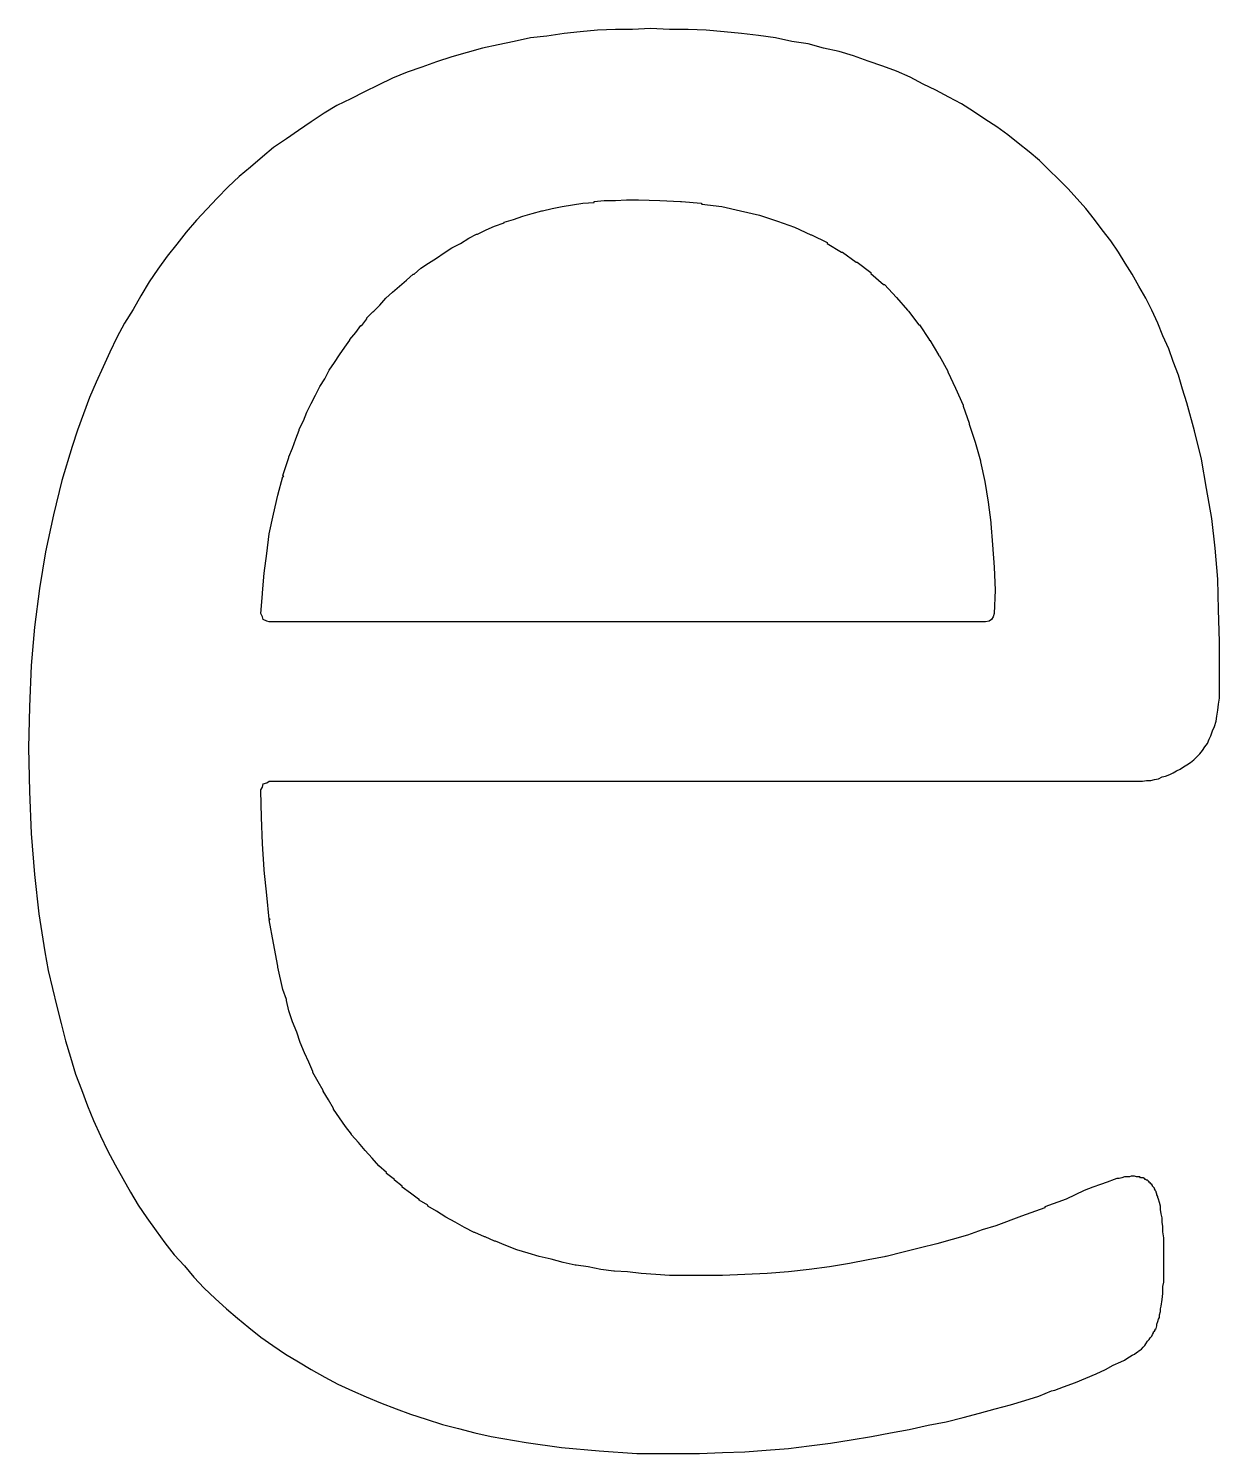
# Model space of a CAD drawing. Extents: x 114 to 420, y -150 to -26.
# Drawn here: x 127.477 to 128.867, y -147.292 to -145.628 of the extents above; entities that cross this region are included whole.
import ezdxf

# ---------------------------------------------------------------- set-up
doc = ezdxf.new("R2010")
doc.units = 0
doc.layers.add('BLACK', color=7, linetype='CONTINUOUS')

msp = doc.modelspace()

# ---------------------------------------------------------------- linework, layer by layer
at = {"layer": 'BLACK', "linetype": 'CONTINUOUS'}
for p, q in [((128.121, -145.632), (128.102, -145.634)), ((128.141, -145.63), (128.121, -145.632)), ((128.162, -145.629), (128.141, -145.63)), ((128.182, -145.629), (128.162, -145.629)), ((128.203, -145.628), (128.182, -145.629)), ((128.225, -145.629), (128.203, -145.628)), ((128.247, -145.629), (128.225, -145.629)), ((128.268, -145.63), (128.247, -145.629)), ((128.289, -145.632), (128.268, -145.63)), ((128.309, -145.634), (128.289, -145.632)), ((128.025, -145.647), (128.007, -145.651)), ((128.044, -145.643), (128.025, -145.647)), ((128.063, -145.639), (128.044, -145.643)), ((128.082, -145.637), (128.063, -145.639)), ((128.102, -145.634), (128.082, -145.637)), ((128.329, -145.636), (128.309, -145.634)), ((128.349, -145.639), (128.329, -145.636)), ((128.368, -145.643), (128.349, -145.639)), ((128.387, -145.646), (128.368, -145.643)), ((128.405, -145.651), (128.387, -145.646)), ((127.971, -145.661), (127.953, -145.667)), ((127.989, -145.656), (127.971, -145.661)), ((128.007, -145.651), (127.989, -145.656)), ((128.423, -145.655), (128.405, -145.651)), ((128.44, -145.66), (128.423, -145.655)), ((128.457, -145.666), (128.44, -145.66)), ((128.474, -145.672), (128.457, -145.666)), ((127.919, -145.679), (127.902, -145.686)), ((127.936, -145.673), (127.919, -145.679)), ((127.953, -145.667), (127.936, -145.673)), ((128.49, -145.678), (128.474, -145.672)), ((128.506, -145.685), (128.49, -145.678)), ((127.885, -145.694), (127.869, -145.702)), ((127.902, -145.686), (127.885, -145.694)), ((128.521, -145.693), (128.506, -145.685)), ((128.536, -145.7), (128.521, -145.693)), ((127.853, -145.71), (127.837, -145.718)), ((127.869, -145.702), (127.853, -145.71)), ((128.551, -145.708), (128.536, -145.7)), ((128.566, -145.716), (128.551, -145.708)), ((128.58, -145.725), (128.566, -145.716)), ((127.822, -145.727), (127.807, -145.737)), ((127.837, -145.718), (127.822, -145.727)), ((128.593, -145.734), (128.58, -145.725)), ((127.792, -145.747), (127.778, -145.757)), ((127.807, -145.737), (127.792, -145.747)), ((128.607, -145.743), (128.593, -145.734)), ((128.62, -145.752), (128.607, -145.743)), ((127.778, -145.757), (127.763, -145.767)), ((128.632, -145.762), (128.62, -145.752)), ((128.645, -145.772), (128.632, -145.762)), ((127.75, -145.778), (127.736, -145.79)), ((127.763, -145.767), (127.75, -145.778)), ((128.657, -145.782), (128.645, -145.772)), ((128.668, -145.793), (128.657, -145.782)), ((127.736, -145.79), (127.723, -145.801)), ((128.679, -145.804), (128.668, -145.793)), ((127.71, -145.813), (127.697, -145.826)), ((127.723, -145.801), (127.71, -145.813)), ((128.69, -145.815), (128.679, -145.804)), ((128.701, -145.827), (128.69, -145.815)), ((127.697, -145.826), (127.685, -145.839)), ((128.112, -145.834), (128.124, -145.832)), ((128.124, -145.832), (128.137, -145.831)), ((128.124, -145.832), (128.124, -145.832)), ((128.124, -145.832), (128.124, -145.832)), ((128.137, -145.83), (128.149, -145.829)), ((128.137, -145.831), (128.137, -145.83)), ((128.137, -145.831), (128.137, -145.831)), ((128.149, -145.829), (128.149, -145.829)), ((128.149, -145.829), (128.149, -145.829)), ((128.149, -145.829), (128.162, -145.829)), ((128.162, -145.829), (128.175, -145.828)), ((128.162, -145.829), (128.162, -145.829)), ((128.162, -145.829), (128.162, -145.829)), ((128.175, -145.828), (128.175, -145.828)), ((128.175, -145.828), (128.175, -145.828)), ((128.175, -145.828), (128.188, -145.828)), ((128.188, -145.828), (128.188, -145.828)), ((128.188, -145.828), (128.189, -145.828)), ((128.189, -145.828), (128.214, -145.829)), ((128.214, -145.829), (128.214, -145.829)), ((128.214, -145.829), (128.214, -145.829)), ((128.214, -145.829), (128.238, -145.83)), ((128.238, -145.83), (128.239, -145.83)), ((128.239, -145.83), (128.239, -145.83)), ((128.239, -145.83), (128.262, -145.832)), ((128.262, -145.832), (128.263, -145.833)), ((128.711, -145.838), (128.701, -145.827)), ((127.685, -145.839), (127.673, -145.852)), ((128.043, -145.851), (128.054, -145.847)), ((128.054, -145.847), (128.065, -145.844)), ((128.054, -145.847), (128.054, -145.847)), ((128.054, -145.847), (128.054, -145.847)), ((128.065, -145.844), (128.076, -145.841)), ((128.065, -145.844), (128.065, -145.844)), ((128.065, -145.844), (128.065, -145.844)), ((128.076, -145.841), (128.077, -145.841)), ((128.077, -145.841), (128.088, -145.838)), ((128.077, -145.841), (128.077, -145.841)), ((128.088, -145.838), (128.1, -145.836)), ((128.088, -145.838), (128.088, -145.838)), ((128.088, -145.838), (128.088, -145.838)), ((128.1, -145.836), (128.112, -145.834)), ((128.1, -145.836), (128.1, -145.836)), ((128.1, -145.836), (128.1, -145.836)), ((128.112, -145.834), (128.112, -145.834)), ((128.112, -145.834), (128.112, -145.834)), ((128.263, -145.833), (128.263, -145.833)), ((128.263, -145.833), (128.286, -145.836)), ((128.286, -145.836), (128.286, -145.836)), ((128.286, -145.836), (128.286, -145.836)), ((128.286, -145.836), (128.308, -145.841)), ((128.308, -145.841), (128.308, -145.841)), ((128.308, -145.841), (128.308, -145.841)), ((128.308, -145.841), (128.33, -145.846)), ((128.33, -145.846), (128.33, -145.846)), ((128.33, -145.846), (128.33, -145.846)), ((128.33, -145.846), (128.351, -145.853)), ((128.721, -145.851), (128.711, -145.838)), ((127.661, -145.866), (127.65, -145.88)), ((127.673, -145.852), (127.661, -145.866)), ((128.001, -145.868), (128.011, -145.863)), ((128.011, -145.863), (128.021, -145.859)), ((128.011, -145.863), (128.011, -145.863)), ((128.011, -145.863), (128.011, -145.863)), ((128.021, -145.859), (128.032, -145.855)), ((128.021, -145.859), (128.021, -145.859)), ((128.021, -145.859), (128.021, -145.859)), ((128.032, -145.854), (128.043, -145.851)), ((128.032, -145.855), (128.032, -145.854)), ((128.032, -145.855), (128.032, -145.855)), ((128.043, -145.851), (128.043, -145.851)), ((128.043, -145.851), (128.043, -145.851)), ((128.351, -145.853), (128.351, -145.853)), ((128.351, -145.853), (128.351, -145.853)), ((128.351, -145.853), (128.371, -145.86)), ((128.371, -145.86), (128.371, -145.86)), ((128.371, -145.86), (128.371, -145.86)), ((128.371, -145.86), (128.39, -145.869)), ((128.73, -145.863), (128.721, -145.851)), ((128.74, -145.876), (128.73, -145.863)), ((127.65, -145.88), (127.639, -145.894)), ((127.971, -145.884), (127.981, -145.879)), ((127.981, -145.879), (127.991, -145.873)), ((127.981, -145.879), (127.981, -145.879)), ((127.981, -145.879), (127.981, -145.879)), ((127.991, -145.873), (128, -145.868)), ((127.991, -145.873), (127.991, -145.873)), ((127.991, -145.873), (127.991, -145.873)), ((128, -145.868), (128.001, -145.868)), ((128.001, -145.868), (128.001, -145.868)), ((128.39, -145.869), (128.39, -145.869)), ((128.39, -145.869), (128.391, -145.869)), ((128.391, -145.869), (128.409, -145.878)), ((128.409, -145.878), (128.409, -145.879)), ((128.409, -145.879), (128.409, -145.879)), ((128.409, -145.879), (128.426, -145.889)), ((128.749, -145.889), (128.74, -145.876)), ((127.639, -145.894), (127.628, -145.909)), ((127.944, -145.902), (127.953, -145.896)), ((127.953, -145.896), (127.962, -145.89)), ((127.953, -145.896), (127.953, -145.896)), ((127.953, -145.896), (127.953, -145.896)), ((127.962, -145.89), (127.971, -145.884)), ((127.962, -145.89), (127.962, -145.89)), ((127.962, -145.89), (127.962, -145.89)), ((127.971, -145.884), (127.971, -145.884)), ((127.971, -145.884), (127.971, -145.884)), ((128.426, -145.889), (128.427, -145.889)), ((128.427, -145.889), (128.427, -145.889)), ((128.427, -145.889), (128.443, -145.901)), ((128.757, -145.902), (128.749, -145.889)), ((127.628, -145.909), (127.618, -145.924)), ((127.918, -145.922), (127.926, -145.915)), ((127.926, -145.915), (127.927, -145.915)), ((127.927, -145.915), (127.935, -145.908)), ((127.927, -145.915), (127.927, -145.915)), ((127.935, -145.908), (127.944, -145.902)), ((127.935, -145.908), (127.935, -145.908)), ((127.935, -145.908), (127.935, -145.908)), ((127.944, -145.902), (127.944, -145.902)), ((127.944, -145.902), (127.944, -145.902)), ((128.443, -145.901), (128.444, -145.901)), ((128.444, -145.901), (128.444, -145.901)), ((128.444, -145.901), (128.46, -145.913)), ((128.46, -145.913), (128.46, -145.914)), ((128.46, -145.914), (128.46, -145.914)), ((128.46, -145.914), (128.475, -145.927)), ((128.765, -145.915), (128.757, -145.902)), ((128.773, -145.929), (128.765, -145.915)), ((127.618, -145.924), (127.608, -145.94)), ((127.902, -145.936), (127.91, -145.929)), ((127.91, -145.929), (127.918, -145.922)), ((127.91, -145.929), (127.91, -145.929)), ((127.91, -145.929), (127.91, -145.929)), ((127.918, -145.922), (127.918, -145.922)), ((127.918, -145.922), (127.918, -145.922)), ((128.475, -145.927), (128.475, -145.927)), ((128.475, -145.927), (128.476, -145.927)), ((128.476, -145.927), (128.49, -145.942)), ((128.781, -145.943), (128.773, -145.929)), ((127.608, -145.94), (127.599, -145.956)), ((127.887, -145.951), (127.894, -145.943)), ((127.894, -145.943), (127.902, -145.936)), ((127.894, -145.943), (127.894, -145.943)), ((127.894, -145.943), (127.894, -145.943)), ((127.902, -145.936), (127.902, -145.936)), ((127.902, -145.936), (127.902, -145.936)), ((128.49, -145.942), (128.49, -145.942)), ((128.49, -145.942), (128.49, -145.942)), ((128.49, -145.942), (128.503, -145.957)), ((128.788, -145.957), (128.781, -145.943)), ((127.599, -145.956), (127.589, -145.972)), ((127.872, -145.966), (127.879, -145.959)), ((127.872, -145.967), (127.872, -145.966)), ((127.879, -145.959), (127.88, -145.958)), ((127.879, -145.959), (127.879, -145.959)), ((127.88, -145.958), (127.887, -145.951)), ((127.887, -145.951), (127.887, -145.951)), ((127.887, -145.951), (127.887, -145.951)), ((128.503, -145.957), (128.504, -145.958)), ((128.504, -145.958), (128.504, -145.958)), ((128.504, -145.958), (128.516, -145.974)), ((128.795, -145.972), (128.788, -145.957)), ((127.589, -145.972), (127.58, -145.989)), ((127.859, -145.983), (127.865, -145.975)), ((127.865, -145.975), (127.865, -145.975)), ((127.865, -145.975), (127.866, -145.975)), ((127.866, -145.975), (127.872, -145.967)), ((127.872, -145.967), (127.872, -145.967)), ((128.516, -145.974), (128.516, -145.974)), ((128.516, -145.974), (128.517, -145.974)), ((128.517, -145.974), (128.528, -145.991)), ((128.801, -145.987), (128.795, -145.972)), ((127.58, -145.989), (127.572, -146.006)), ((127.846, -146), (127.852, -145.992)), ((127.852, -145.991), (127.859, -145.983)), ((127.852, -145.992), (127.852, -145.991)), ((127.852, -145.992), (127.852, -145.992)), ((127.859, -145.983), (127.859, -145.983)), ((127.859, -145.983), (127.859, -145.983)), ((128.528, -145.991), (128.528, -145.992)), ((128.528, -145.992), (128.529, -145.992)), ((128.529, -145.992), (128.539, -146.009)), ((128.808, -146.002), (128.801, -145.987)), ((127.572, -146.006), (127.564, -146.023)), ((127.834, -146.018), (127.84, -146.009)), ((127.84, -146.009), (127.846, -146)), ((127.84, -146.009), (127.84, -146.009)), ((127.84, -146.009), (127.84, -146.009)), ((127.846, -146), (127.846, -146)), ((127.846, -146), (127.846, -146)), ((128.539, -146.009), (128.539, -146.01)), ((128.539, -146.01), (128.54, -146.01)), ((128.54, -146.01), (128.55, -146.028)), ((128.813, -146.017), (128.808, -146.002)), ((127.564, -146.023), (127.556, -146.041)), ((127.823, -146.037), (127.828, -146.027)), ((127.828, -146.027), (127.834, -146.018)), ((127.828, -146.027), (127.828, -146.027)), ((127.828, -146.027), (127.828, -146.027)), ((127.834, -146.018), (127.834, -146.018)), ((127.834, -146.018), (127.834, -146.018)), ((128.55, -146.028), (128.55, -146.028)), ((128.55, -146.028), (128.55, -146.029)), ((128.55, -146.029), (128.559, -146.048)), ((128.819, -146.033), (128.813, -146.017)), ((127.556, -146.041), (127.548, -146.059)), ((127.812, -146.056), (127.817, -146.046)), ((127.817, -146.046), (127.823, -146.037)), ((127.817, -146.046), (127.817, -146.046)), ((127.817, -146.046), (127.817, -146.046)), ((127.823, -146.037), (127.823, -146.037)), ((127.823, -146.037), (127.823, -146.037)), ((128.559, -146.048), (128.559, -146.048)), ((128.559, -146.048), (128.559, -146.048)), ((128.559, -146.048), (128.568, -146.068)), ((128.824, -146.049), (128.819, -146.033)), ((128.829, -146.065), (128.824, -146.049)), ((127.548, -146.059), (127.541, -146.078)), ((127.807, -146.066), (127.812, -146.056)), ((127.812, -146.056), (127.812, -146.056)), ((127.812, -146.056), (127.812, -146.056)), ((128.838, -146.098), (128.829, -146.065)), ((127.541, -146.078), (127.534, -146.097)), ((127.798, -146.086), (127.802, -146.076)), ((127.802, -146.076), (127.807, -146.066)), ((127.802, -146.076), (127.802, -146.076)), ((127.802, -146.076), (127.802, -146.076)), ((127.807, -146.066), (127.807, -146.066)), ((127.807, -146.066), (127.807, -146.066)), ((128.568, -146.068), (128.568, -146.068)), ((128.568, -146.068), (128.568, -146.069)), ((128.568, -146.069), (128.575, -146.089)), ((127.534, -146.097), (127.528, -146.116)), ((127.789, -146.107), (127.793, -146.097)), ((127.793, -146.096), (127.798, -146.086)), ((127.793, -146.097), (127.793, -146.096)), ((127.793, -146.096), (127.793, -146.096)), ((127.798, -146.086), (127.798, -146.086)), ((127.798, -146.086), (127.798, -146.086)), ((128.575, -146.089), (128.575, -146.089)), ((128.575, -146.089), (128.575, -146.09)), ((128.575, -146.09), (128.582, -146.111)), ((128.846, -146.131), (128.838, -146.098)), ((127.785, -146.118), (127.789, -146.107)), ((127.789, -146.107), (127.789, -146.107)), ((127.789, -146.107), (127.789, -146.107)), ((128.582, -146.111), (128.582, -146.111)), ((128.582, -146.111), (128.582, -146.111)), ((128.582, -146.111), (128.588, -146.133)), ((127.528, -146.116), (127.516, -146.156)), ((127.774, -146.15), (127.781, -146.129)), ((127.781, -146.128), (127.785, -146.118)), ((127.781, -146.129), (127.781, -146.128)), ((127.781, -146.129), (127.781, -146.129)), ((127.785, -146.118), (127.785, -146.118)), ((127.785, -146.118), (127.785, -146.118)), ((128.852, -146.165), (128.846, -146.131)), ((128.588, -146.133), (128.588, -146.134)), ((128.588, -146.134), (128.588, -146.134)), ((128.588, -146.134), (128.593, -146.157)), ((127.516, -146.156), (127.506, -146.196)), ((127.768, -146.173), (127.774, -146.151)), ((127.775, -146.151), (127.774, -146.15)), ((127.774, -146.151), (127.775, -146.151)), ((128.593, -146.157), (128.593, -146.157)), ((128.593, -146.157), (128.593, -146.157)), ((128.593, -146.157), (128.597, -146.181)), ((128.858, -146.2), (128.852, -146.165)), ((127.763, -146.195), (127.768, -146.173)), ((127.768, -146.173), (127.768, -146.173)), ((127.768, -146.173), (127.768, -146.173)), ((128.597, -146.181), (128.597, -146.181)), ((128.597, -146.181), (128.597, -146.181)), ((128.597, -146.181), (128.6, -146.205)), ((127.506, -146.196), (127.497, -146.239)), ((127.758, -146.218), (127.763, -146.195)), ((127.763, -146.195), (127.763, -146.195)), ((127.763, -146.195), (127.763, -146.195)), ((128.6, -146.205), (128.6, -146.206)), ((128.6, -146.206), (128.6, -146.206)), ((128.6, -146.206), (128.602, -146.231)), ((128.862, -146.235), (128.858, -146.2)), ((127.755, -146.241), (127.758, -146.218)), ((127.758, -146.218), (127.758, -146.218)), ((127.758, -146.218), (127.758, -146.218)), ((128.602, -146.231), (128.602, -146.231)), ((128.602, -146.231), (128.602, -146.231)), ((128.602, -146.231), (128.604, -146.257)), ((127.497, -146.239), (127.49, -146.282)), ((127.752, -146.264), (127.755, -146.241)), ((127.755, -146.241), (127.755, -146.241)), ((127.755, -146.241), (127.755, -146.241)), ((128.865, -146.271), (128.862, -146.235)), ((127.75, -146.287), (127.752, -146.264)), ((127.752, -146.264), (127.752, -146.264)), ((127.752, -146.264), (127.752, -146.264)), ((128.604, -146.257), (128.604, -146.257)), ((128.604, -146.257), (128.604, -146.257)), ((128.604, -146.257), (128.605, -146.284)), ((127.49, -146.282), (127.484, -146.327)), ((128.866, -146.307), (128.865, -146.271)), ((127.748, -146.311), (127.75, -146.288)), ((127.75, -146.288), (127.75, -146.287)), ((127.75, -146.287), (127.75, -146.287)), ((128.605, -146.284), (128.604, -146.311)), ((128.605, -146.284), (128.605, -146.284)), ((128.605, -146.284), (128.605, -146.284)), ((127.75, -146.315), (127.748, -146.311)), ((127.748, -146.311), (127.748, -146.311)), ((127.748, -146.311), (127.748, -146.311)), ((127.751, -146.318), (127.75, -146.315)), ((128.603, -146.315), (128.601, -146.318)), ((128.604, -146.311), (128.603, -146.315)), ((128.867, -146.344), (128.866, -146.307)), ((127.484, -146.327), (127.48, -146.372)), ((127.755, -146.32), (127.751, -146.318)), ((127.751, -146.318), (127.751, -146.318)), ((127.751, -146.318), (127.751, -146.318)), ((127.758, -146.321), (127.755, -146.32)), ((127.758, -146.321), (127.758, -146.321)), ((128.594, -146.321), (127.758, -146.321)), ((127.758, -146.321), (127.758, -146.321)), ((128.598, -146.32), (128.594, -146.321)), ((128.601, -146.318), (128.598, -146.32)), ((128.601, -146.318), (128.601, -146.318)), ((128.601, -146.318), (128.601, -146.318)), ((128.867, -146.395), (128.867, -146.344)), ((127.48, -146.372), (127.478, -146.42)), ((128.867, -146.403), (128.867, -146.395)), ((128.867, -146.395), (128.867, -146.395)), ((128.866, -146.417), (128.867, -146.41)), ((128.867, -146.41), (128.867, -146.403)), ((127.478, -146.42), (127.477, -146.468)), ((128.863, -146.437), (128.864, -146.431)), ((128.864, -146.431), (128.865, -146.424)), ((128.865, -146.424), (128.866, -146.417)), ((128.857, -146.454), (128.859, -146.448)), ((128.859, -146.448), (128.861, -146.443)), ((128.861, -146.443), (128.863, -146.437)), ((128.85, -146.467), (128.853, -146.463)), ((128.853, -146.463), (128.855, -146.458)), ((128.855, -146.458), (128.857, -146.454)), ((127.477, -146.468), (127.478, -146.519)), ((128.837, -146.482), (128.841, -146.478)), ((128.841, -146.478), (128.844, -146.475)), ((128.844, -146.475), (128.847, -146.471)), ((128.847, -146.471), (128.85, -146.467)), ((128.809, -146.499), (128.813, -146.497)), ((128.813, -146.497), (128.817, -146.495)), ((128.817, -146.495), (128.821, -146.493)), ((128.821, -146.493), (128.825, -146.49)), ((128.825, -146.49), (128.829, -146.488)), ((128.829, -146.488), (128.833, -146.485)), ((128.833, -146.485), (128.837, -146.482)), ((127.748, -146.517), (127.75, -146.514)), ((127.75, -146.514), (127.751, -146.51)), ((127.751, -146.51), (127.755, -146.509)), ((127.751, -146.51), (127.751, -146.51)), ((127.751, -146.51), (127.751, -146.51)), ((127.755, -146.509), (127.758, -146.507)), ((127.758, -146.507), (127.758, -146.507)), ((127.758, -146.507), (127.758, -146.507)), ((127.758, -146.507), (128.767, -146.507)), ((128.767, -146.507), (128.772, -146.507)), ((128.772, -146.507), (128.777, -146.507)), ((128.777, -146.507), (128.782, -146.506)), ((128.782, -146.506), (128.787, -146.506)), ((128.787, -146.506), (128.791, -146.505)), ((128.791, -146.505), (128.796, -146.504)), ((128.796, -146.504), (128.8, -146.502)), ((128.8, -146.502), (128.804, -146.501)), ((128.804, -146.501), (128.809, -146.499)), ((127.478, -146.519), (127.48, -146.568)), ((127.748, -146.518), (127.748, -146.517)), ((127.748, -146.517), (127.748, -146.517)), ((127.749, -146.549), (127.748, -146.518)), ((127.75, -146.58), (127.749, -146.549)), ((127.749, -146.549), (127.749, -146.549)), ((127.749, -146.549), (127.749, -146.549)), ((127.48, -146.568), (127.484, -146.616)), ((127.752, -146.61), (127.75, -146.58)), ((127.75, -146.58), (127.75, -146.58)), ((127.75, -146.58), (127.75, -146.58)), ((127.752, -146.611), (127.752, -146.61)), ((127.752, -146.61), (127.752, -146.61)), ((127.755, -146.64), (127.752, -146.611)), ((127.484, -146.616), (127.489, -146.662)), ((127.758, -146.668), (127.755, -146.64)), ((127.755, -146.64), (127.755, -146.64)), ((127.755, -146.64), (127.755, -146.64)), ((127.489, -146.662), (127.496, -146.706)), ((127.758, -146.669), (127.759, -146.668)), ((127.759, -146.668), (127.758, -146.668)), ((127.763, -146.696), (127.758, -146.669)), ((127.768, -146.723), (127.763, -146.696)), ((127.763, -146.696), (127.763, -146.696)), ((127.763, -146.696), (127.763, -146.696)), ((127.496, -146.706), (127.5, -146.728)), ((127.5, -146.728), (127.505, -146.749)), ((127.768, -146.724), (127.768, -146.723)), ((127.768, -146.723), (127.768, -146.723)), ((127.774, -146.75), (127.768, -146.724)), ((127.505, -146.749), (127.51, -146.77)), ((127.778, -146.762), (127.774, -146.75)), ((127.774, -146.75), (127.774, -146.75)), ((127.774, -146.75), (127.774, -146.75)), ((127.778, -146.763), (127.778, -146.762)), ((127.781, -146.775), (127.778, -146.763)), ((127.778, -146.763), (127.778, -146.763)), ((127.51, -146.77), (127.515, -146.79)), ((127.785, -146.788), (127.781, -146.775)), ((127.781, -146.775), (127.781, -146.775)), ((127.781, -146.775), (127.781, -146.775)), ((127.515, -146.79), (127.52, -146.81)), ((127.79, -146.8), (127.785, -146.788)), ((127.785, -146.788), (127.785, -146.788)), ((127.785, -146.788), (127.785, -146.788)), ((127.52, -146.81), (127.526, -146.829)), ((127.794, -146.812), (127.79, -146.8)), ((127.79, -146.8), (127.79, -146.8)), ((127.79, -146.8), (127.79, -146.8)), ((127.799, -146.824), (127.794, -146.812)), ((127.794, -146.812), (127.794, -146.812)), ((127.794, -146.812), (127.794, -146.812)), ((127.526, -146.829), (127.532, -146.849)), ((127.804, -146.835), (127.799, -146.824)), ((127.799, -146.824), (127.799, -146.824)), ((127.799, -146.824), (127.799, -146.824)), ((127.809, -146.846), (127.804, -146.835)), ((127.804, -146.835), (127.804, -146.835)), ((127.804, -146.835), (127.804, -146.835)), ((127.809, -146.847), (127.809, -146.846)), ((127.815, -146.858), (127.809, -146.847)), ((127.809, -146.847), (127.809, -146.847)), ((127.532, -146.849), (127.539, -146.867)), ((127.821, -146.868), (127.815, -146.858)), ((127.815, -146.858), (127.815, -146.858)), ((127.815, -146.858), (127.815, -146.858)), ((127.539, -146.867), (127.546, -146.886)), ((127.821, -146.869), (127.821, -146.868)), ((127.827, -146.879), (127.821, -146.869)), ((127.821, -146.869), (127.821, -146.869)), ((127.833, -146.889), (127.827, -146.879)), ((127.827, -146.879), (127.827, -146.879)), ((127.827, -146.879), (127.827, -146.879)), ((127.546, -146.886), (127.553, -146.903)), ((127.833, -146.89), (127.833, -146.889)), ((127.84, -146.9), (127.833, -146.89)), ((127.833, -146.89), (127.833, -146.89)), ((127.553, -146.903), (127.561, -146.921)), ((127.847, -146.91), (127.84, -146.9)), ((127.84, -146.9), (127.84, -146.9)), ((127.84, -146.9), (127.84, -146.9)), ((127.854, -146.919), (127.847, -146.91)), ((127.847, -146.91), (127.847, -146.91)), ((127.847, -146.91), (127.847, -146.91)), ((127.561, -146.921), (127.569, -146.938)), ((127.854, -146.92), (127.854, -146.919)), ((127.854, -146.919), (127.854, -146.919)), ((127.862, -146.929), (127.854, -146.92)), ((127.87, -146.938), (127.862, -146.929)), ((127.862, -146.929), (127.862, -146.929)), ((127.862, -146.929), (127.862, -146.929)), ((127.569, -146.938), (127.578, -146.955)), ((127.878, -146.947), (127.87, -146.938)), ((127.87, -146.938), (127.87, -146.938)), ((127.87, -146.938), (127.87, -146.938)), ((127.886, -146.956), (127.878, -146.947)), ((127.878, -146.947), (127.878, -146.947)), ((127.878, -146.947), (127.878, -146.947)), ((127.578, -146.955), (127.587, -146.971)), ((127.895, -146.964), (127.886, -146.956)), ((127.886, -146.956), (127.886, -146.956)), ((127.886, -146.956), (127.886, -146.956)), ((127.895, -146.965), (127.895, -146.964)), ((127.895, -146.964), (127.895, -146.964)), ((127.587, -146.971), (127.596, -146.987)), ((127.904, -146.972), (127.895, -146.965)), ((127.904, -146.973), (127.904, -146.972)), ((127.913, -146.98), (127.904, -146.973)), ((127.904, -146.973), (127.904, -146.973)), ((127.913, -146.981), (127.913, -146.98)), ((127.913, -146.98), (127.913, -146.98)), ((127.923, -146.988), (127.913, -146.981)), ((128.719, -146.981), (128.709, -146.985)), ((128.728, -146.978), (128.719, -146.981)), ((128.736, -146.975), (128.728, -146.978)), ((128.744, -146.972), (128.736, -146.975)), ((128.747, -146.971), (128.744, -146.972)), ((128.75, -146.971), (128.747, -146.971)), ((128.753, -146.97), (128.75, -146.971)), ((128.756, -146.969), (128.753, -146.97)), ((128.759, -146.969), (128.756, -146.969)), ((128.762, -146.969), (128.759, -146.969)), ((128.764, -146.968), (128.762, -146.969)), ((128.766, -146.968), (128.764, -146.968)), ((128.767, -146.968), (128.766, -146.968)), ((128.768, -146.968), (128.767, -146.968)), ((128.77, -146.969), (128.768, -146.968)), ((128.771, -146.969), (128.77, -146.969)), ((128.772, -146.969), (128.771, -146.969)), ((128.773, -146.969), (128.772, -146.969)), ((128.774, -146.969), (128.773, -146.969)), ((128.775, -146.97), (128.774, -146.969)), ((128.776, -146.97), (128.775, -146.97)), ((128.777, -146.97), (128.776, -146.97)), ((128.778, -146.97), (128.777, -146.97)), ((128.779, -146.971), (128.778, -146.97)), ((128.78, -146.971), (128.779, -146.971)), ((128.78, -146.972), (128.78, -146.971)), ((128.781, -146.972), (128.78, -146.972)), ((128.782, -146.973), (128.781, -146.972)), ((128.783, -146.973), (128.782, -146.973)), ((128.784, -146.974), (128.783, -146.973)), ((128.785, -146.975), (128.784, -146.974)), ((128.786, -146.976), (128.785, -146.975)), ((128.785, -146.975), (128.785, -146.975)), ((128.787, -146.977), (128.786, -146.976)), ((128.788, -146.978), (128.787, -146.977)), ((128.787, -146.977), (128.787, -146.977)), ((128.789, -146.979), (128.788, -146.978)), ((128.789, -146.98), (128.789, -146.979)), ((128.79, -146.981), (128.789, -146.98)), ((128.791, -146.982), (128.79, -146.981)), ((127.596, -146.987), (127.605, -147.002)), ((127.932, -146.995), (127.923, -146.988)), ((127.923, -146.988), (127.923, -146.988)), ((127.923, -146.988), (127.923, -146.988)), ((127.933, -146.995), (127.932, -146.995)), ((127.933, -146.996), (127.933, -146.995)), ((127.943, -147.002), (127.933, -146.996)), ((128.688, -146.995), (128.663, -147.004)), ((128.709, -146.985), (128.688, -146.995)), ((128.688, -146.995), (128.688, -146.995)), ((128.688, -146.995), (128.688, -146.995)), ((128.709, -146.985), (128.709, -146.985)), ((128.709, -146.985), (128.709, -146.985)), ((128.791, -146.983), (128.791, -146.982)), ((128.792, -146.984), (128.791, -146.983)), ((128.792, -146.985), (128.792, -146.984)), ((128.793, -146.986), (128.792, -146.985)), ((128.793, -146.987), (128.793, -146.986)), ((128.794, -146.989), (128.793, -146.987)), ((128.794, -146.99), (128.794, -146.989)), ((128.795, -146.992), (128.794, -146.99)), ((128.795, -146.993), (128.795, -146.992)), ((128.796, -146.995), (128.795, -146.993)), ((128.797, -146.999), (128.796, -146.995)), ((127.605, -147.002), (127.615, -147.017)), ((127.943, -147.003), (127.943, -147.002)), ((127.943, -147.002), (127.943, -147.002)), ((127.953, -147.009), (127.943, -147.003)), ((127.964, -147.016), (127.953, -147.009)), ((127.953, -147.009), (127.953, -147.009)), ((127.953, -147.009), (127.953, -147.009)), ((128.663, -147.005), (128.636, -147.015)), ((128.663, -147.004), (128.663, -147.004)), ((128.663, -147.004), (128.663, -147.005)), ((128.798, -147.003), (128.797, -146.999)), ((128.798, -147.007), (128.798, -147.003)), ((128.799, -147.012), (128.798, -147.007)), ((128.8, -147.017), (128.799, -147.012)), ((127.615, -147.017), (127.626, -147.032)), ((127.975, -147.022), (127.964, -147.016)), ((127.964, -147.016), (127.964, -147.016)), ((127.964, -147.016), (127.964, -147.016)), ((127.986, -147.028), (127.975, -147.022)), ((127.975, -147.022), (127.975, -147.022)), ((127.975, -147.022), (127.975, -147.022)), ((127.997, -147.034), (127.986, -147.028)), ((127.986, -147.028), (127.986, -147.028)), ((127.986, -147.028), (127.986, -147.028)), ((128.59, -147.031), (128.573, -147.037)), ((128.606, -147.026), (128.59, -147.031)), ((128.59, -147.031), (128.59, -147.031)), ((128.59, -147.031), (128.59, -147.031)), ((128.636, -147.015), (128.606, -147.026)), ((128.606, -147.026), (128.606, -147.026)), ((128.606, -147.026), (128.606, -147.026)), ((128.636, -147.015), (128.636, -147.015)), ((128.636, -147.015), (128.636, -147.015)), ((128.8, -147.022), (128.8, -147.017)), ((128.801, -147.027), (128.8, -147.022)), ((128.801, -147.033), (128.801, -147.027)), ((127.626, -147.032), (127.636, -147.046)), ((127.636, -147.046), (127.647, -147.06)), ((127.998, -147.034), (127.997, -147.034)), ((128.009, -147.039), (127.998, -147.034)), ((127.998, -147.034), (127.998, -147.034)), ((128.01, -147.039), (128.009, -147.039)), ((128.009, -147.039), (128.009, -147.039)), ((128.021, -147.044), (128.01, -147.039)), ((128.022, -147.044), (128.021, -147.044)), ((128.034, -147.049), (128.022, -147.044)), ((128.022, -147.044), (128.022, -147.044)), ((128.537, -147.047), (128.518, -147.052)), ((128.555, -147.042), (128.537, -147.047)), ((128.537, -147.047), (128.537, -147.047)), ((128.537, -147.047), (128.537, -147.047)), ((128.573, -147.037), (128.555, -147.042)), ((128.555, -147.042), (128.555, -147.042)), ((128.555, -147.042), (128.555, -147.042)), ((128.573, -147.037), (128.573, -147.037)), ((128.573, -147.037), (128.573, -147.037)), ((128.802, -147.04), (128.801, -147.033)), ((128.802, -147.046), (128.802, -147.04)), ((128.802, -147.053), (128.802, -147.046)), ((127.647, -147.06), (127.659, -147.073)), ((128.047, -147.054), (128.034, -147.049)), ((128.034, -147.049), (128.034, -147.049)), ((128.034, -147.049), (128.034, -147.049)), ((128.06, -147.058), (128.047, -147.054)), ((128.047, -147.054), (128.047, -147.054)), ((128.047, -147.054), (128.047, -147.054)), ((128.073, -147.062), (128.06, -147.058)), ((128.06, -147.058), (128.06, -147.058)), ((128.06, -147.058), (128.06, -147.058)), ((128.087, -147.065), (128.073, -147.062)), ((128.073, -147.062), (128.073, -147.062)), ((128.073, -147.062), (128.073, -147.062)), ((128.478, -147.062), (128.457, -147.066)), ((128.498, -147.057), (128.478, -147.062)), ((128.478, -147.062), (128.478, -147.061)), ((128.478, -147.061), (128.478, -147.062)), ((128.518, -147.052), (128.498, -147.057)), ((128.498, -147.057), (128.498, -147.057)), ((128.498, -147.057), (128.498, -147.057)), ((128.518, -147.052), (128.518, -147.052)), ((128.518, -147.052), (128.518, -147.052)), ((128.802, -147.06), (128.802, -147.053)), ((128.802, -147.067), (128.802, -147.06)), ((127.659, -147.073), (127.67, -147.086)), ((128.101, -147.069), (128.087, -147.065)), ((128.087, -147.065), (128.087, -147.065)), ((128.087, -147.065), (128.087, -147.065)), ((128.115, -147.072), (128.101, -147.069)), ((128.101, -147.069), (128.101, -147.069)), ((128.101, -147.069), (128.101, -147.069)), ((128.116, -147.072), (128.115, -147.072)), ((128.115, -147.072), (128.115, -147.072)), ((128.13, -147.074), (128.116, -147.072)), ((128.145, -147.077), (128.13, -147.074)), ((128.13, -147.074), (128.13, -147.074)), ((128.13, -147.074), (128.13, -147.074)), ((128.16, -147.079), (128.145, -147.077)), ((128.145, -147.077), (128.145, -147.077)), ((128.145, -147.077), (128.145, -147.077)), ((128.161, -147.079), (128.16, -147.079)), ((128.176, -147.08), (128.161, -147.079)), ((128.161, -147.079), (128.161, -147.079)), ((128.192, -147.082), (128.176, -147.08)), ((128.176, -147.08), (128.176, -147.08)), ((128.176, -147.08), (128.176, -147.08)), ((128.364, -147.08), (128.339, -147.082)), ((128.388, -147.077), (128.364, -147.08)), ((128.364, -147.08), (128.364, -147.08)), ((128.364, -147.08), (128.364, -147.08)), ((128.412, -147.074), (128.388, -147.077)), ((128.388, -147.077), (128.388, -147.077)), ((128.388, -147.077), (128.388, -147.077)), ((128.435, -147.07), (128.412, -147.074)), ((128.412, -147.074), (128.412, -147.074)), ((128.412, -147.074), (128.412, -147.074)), ((128.457, -147.066), (128.435, -147.07)), ((128.435, -147.07), (128.435, -147.07)), ((128.435, -147.07), (128.435, -147.07)), ((128.457, -147.066), (128.457, -147.066)), ((128.457, -147.066), (128.457, -147.066)), ((128.802, -147.078), (128.802, -147.067)), ((128.802, -147.083), (128.802, -147.078)), ((127.67, -147.086), (127.682, -147.099)), ((128.209, -147.083), (128.192, -147.082)), ((128.192, -147.082), (128.192, -147.082)), ((128.192, -147.082), (128.192, -147.082)), ((128.225, -147.084), (128.209, -147.083)), ((128.209, -147.083), (128.209, -147.083)), ((128.209, -147.083), (128.209, -147.083)), ((128.242, -147.084), (128.225, -147.084)), ((128.225, -147.084), (128.225, -147.084)), ((128.225, -147.084), (128.225, -147.084)), ((128.26, -147.084), (128.242, -147.084)), ((128.242, -147.084), (128.242, -147.084)), ((128.242, -147.084), (128.242, -147.084)), ((128.287, -147.084), (128.26, -147.084)), ((128.26, -147.084), (128.26, -147.084)), ((128.26, -147.084), (128.26, -147.084)), ((128.313, -147.083), (128.287, -147.084)), ((128.287, -147.084), (128.287, -147.084)), ((128.287, -147.084), (128.287, -147.084)), ((128.339, -147.082), (128.313, -147.083)), ((128.313, -147.083), (128.313, -147.083)), ((128.313, -147.083), (128.313, -147.083)), ((128.339, -147.082), (128.339, -147.082)), ((128.339, -147.082), (128.339, -147.082)), ((128.801, -147.097), (128.802, -147.092)), ((128.801, -147.101), (128.801, -147.097)), ((128.802, -147.088), (128.802, -147.083)), ((128.802, -147.092), (128.802, -147.088)), ((127.682, -147.099), (127.695, -147.111)), ((127.695, -147.111), (127.708, -147.123)), ((128.799, -147.12), (128.8, -147.112)), ((128.8, -147.112), (128.801, -147.105)), ((128.801, -147.105), (128.801, -147.101)), ((127.708, -147.123), (127.721, -147.134)), ((128.797, -147.13), (128.798, -147.126)), ((128.797, -147.133), (128.797, -147.13)), ((128.798, -147.123), (128.799, -147.12)), ((128.798, -147.126), (128.798, -147.123)), ((127.721, -147.134), (127.734, -147.145)), ((127.734, -147.145), (127.748, -147.156)), ((128.792, -147.147), (128.793, -147.146)), ((128.792, -147.148), (128.792, -147.147)), ((128.793, -147.146), (128.794, -147.143)), ((128.794, -147.141), (128.795, -147.138)), ((128.794, -147.143), (128.794, -147.141)), ((128.795, -147.138), (128.796, -147.135)), ((128.796, -147.135), (128.797, -147.133)), ((127.748, -147.156), (127.762, -147.166)), ((128.78, -147.166), (128.781, -147.164)), ((128.781, -147.164), (128.783, -147.161)), ((128.783, -147.161), (128.785, -147.159)), ((128.785, -147.159), (128.786, -147.157)), ((128.786, -147.157), (128.788, -147.155)), ((128.788, -147.155), (128.789, -147.153)), ((128.789, -147.153), (128.79, -147.151)), ((128.79, -147.15), (128.791, -147.149)), ((128.79, -147.151), (128.79, -147.15)), ((128.791, -147.149), (128.792, -147.148)), ((127.762, -147.166), (127.777, -147.176)), ((127.777, -147.176), (127.792, -147.185)), ((128.759, -147.181), (128.762, -147.179)), ((128.762, -147.179), (128.765, -147.177)), ((128.765, -147.177), (128.768, -147.176)), ((128.768, -147.176), (128.77, -147.174)), ((128.77, -147.174), (128.772, -147.173)), ((128.772, -147.173), (128.773, -147.172)), ((128.773, -147.172), (128.775, -147.171)), ((128.775, -147.171), (128.776, -147.17)), ((128.776, -147.17), (128.778, -147.168)), ((128.778, -147.168), (128.78, -147.166)), ((127.792, -147.185), (127.807, -147.194)), ((127.807, -147.194), (127.823, -147.203)), ((128.723, -147.199), (128.734, -147.194)), ((128.734, -147.194), (128.743, -147.189)), ((128.743, -147.189), (128.752, -147.185)), ((128.752, -147.185), (128.756, -147.183)), ((128.756, -147.183), (128.759, -147.181)), ((127.823, -147.203), (127.838, -147.211)), ((127.838, -147.211), (127.855, -147.219)), ((128.675, -147.218), (128.685, -147.214)), ((128.685, -147.214), (128.699, -147.209)), ((128.699, -147.209), (128.711, -147.204)), ((128.711, -147.204), (128.723, -147.199)), ((127.855, -147.219), (127.871, -147.226)), ((127.871, -147.226), (127.888, -147.233)), ((128.623, -147.235), (128.64, -147.23)), ((128.64, -147.23), (128.656, -147.225)), ((128.656, -147.225), (128.671, -147.219)), ((128.671, -147.219), (128.675, -147.218)), ((127.888, -147.233), (127.906, -147.24)), ((127.906, -147.24), (127.923, -147.246)), ((127.923, -147.246), (127.941, -147.252)), ((128.568, -147.25), (128.587, -147.245)), ((128.587, -147.245), (128.605, -147.24)), ((128.605, -147.24), (128.623, -147.235)), ((127.941, -147.252), (127.96, -147.258)), ((127.96, -147.258), (127.979, -147.263)), ((127.979, -147.263), (127.998, -147.268)), ((128.483, -147.268), (128.505, -147.264)), ((128.505, -147.264), (128.527, -147.259)), ((128.527, -147.259), (128.548, -147.255)), ((128.548, -147.255), (128.568, -147.25)), ((127.998, -147.268), (128.017, -147.272)), ((128.017, -147.272), (128.058, -147.279)), ((128.058, -147.279), (128.099, -147.285)), ((128.388, -147.283), (128.413, -147.28)), ((128.413, -147.28), (128.437, -147.276)), ((128.437, -147.276), (128.461, -147.272)), ((128.461, -147.272), (128.483, -147.268)), ((128.099, -147.285), (128.143, -147.289)), ((128.143, -147.289), (128.187, -147.292)), ((128.187, -147.292), (128.233, -147.292)), ((128.233, -147.292), (128.26, -147.292)), ((128.26, -147.292), (128.287, -147.291)), ((128.287, -147.291), (128.313, -147.29)), ((128.313, -147.29), (128.338, -147.288)), ((128.338, -147.288), (128.364, -147.286)), ((128.364, -147.286), (128.388, -147.283))]:
    msp.add_line(p, q, dxfattribs=at)

doc.saveas('drawing.dxf')
